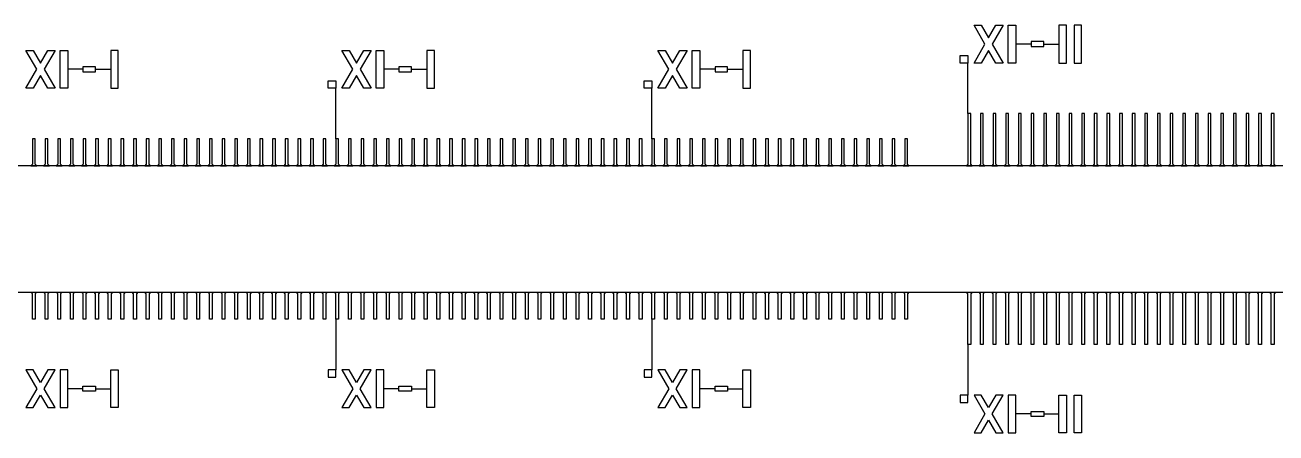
# Model space of a CAD drawing. Extents: x 135699 to 160699, y 112501 to 137501.
# Drawn here: x 148326.7 to 148821.5, y 119095.7 to 119256.9 of the extents above; entities that cross this region are included whole.
import ezdxf

# ---------------------------------------------------------------- set-up
doc = ezdxf.new("R2010")
doc.units = 13
doc.layers.add('1.1', color=7, linetype='Continuous', true_color=0xa852ff)
doc.layers.add('Write', color=7, linetype='Continuous', true_color=0x839eaa)
doc.layers.add('Main', color=140, linetype='Continuous')

msp = doc.modelspace()

# ---------------------------------------------------------------- linework, layer by layer
for p, q in [((148724.65, 119249.41), (148718.65, 119249.41)), ((148729.65, 119249.41), (148735.65, 119249.41)), ((148699.68, 119221.91), (148699.68, 119241.91)), ((148349.65, 119239.41), (148343.65, 119239.41)), ((148354.65, 119239.41), (148360.65, 119239.41)), ((148474.65, 119239.41), (148468.65, 119239.41)), ((148479.65, 119239.41), (148485.65, 119239.41)), ((148599.65, 119239.41), (148593.65, 119239.41)), ((148604.65, 119239.41), (148610.65, 119239.41)), ((148449.68, 119211.91), (148449.68, 119231.91)), ((148574.68, 119211.91), (148574.68, 119231.91)), ((148449.68, 119140.71), (148449.68, 119120.71)), ((148574.68, 119140.71), (148574.68, 119120.71)), ((148699.68, 119130.71), (148699.68, 119110.71)), ((148349.65, 119113.21), (148343.65, 119113.21)), ((148354.65, 119113.21), (148360.65, 119113.21)), ((148474.65, 119113.21), (148468.65, 119113.21)), ((148479.65, 119113.21), (148485.65, 119113.21)), ((148599.65, 119113.21), (148593.65, 119113.21)), ((148604.65, 119113.21), (148610.65, 119113.21)), ((148724.65, 119103.21), (148718.65, 119103.21)), ((148729.65, 119103.21), (148735.65, 119103.21))]:
    msp.add_line(p, q)
at = {"layer": '1.1'}
for points in [[(148701.38, 119201.31), (148700.78, 119201.91), (148700.78, 119221.91), (148699.68, 119221.91), (148699.68, 119201.91), (148699.08, 119201.31)], [(148706.38, 119201.31), (148705.78, 119201.91), (148705.78, 119221.91), (148704.68, 119221.91), (148704.68, 119201.91), (148704.08, 119201.31)], [(148711.38, 119201.31), (148710.78, 119201.91), (148710.78, 119221.91), (148709.68, 119221.91), (148709.68, 119201.91), (148709.08, 119201.31)], [(148716.38, 119201.31), (148715.78, 119201.91), (148715.78, 119221.91), (148714.68, 119221.91), (148714.68, 119201.91), (148714.08, 119201.31)], [(148721.38, 119201.31), (148720.78, 119201.91), (148720.78, 119221.91), (148719.68, 119221.91), (148719.68, 119201.91), (148719.08, 119201.31)], [(148726.38, 119201.31), (148725.78, 119201.91), (148725.78, 119221.91), (148724.68, 119221.91), (148724.68, 119201.91), (148724.08, 119201.31)], [(148731.38, 119201.31), (148730.78, 119201.91), (148730.78, 119221.91), (148729.68, 119221.91), (148729.68, 119201.91), (148729.08, 119201.31)], [(148736.38, 119201.31), (148735.78, 119201.91), (148735.78, 119221.91), (148734.68, 119221.91), (148734.68, 119201.91), (148734.08, 119201.31)], [(148741.38, 119201.31), (148740.78, 119201.91), (148740.78, 119221.91), (148739.68, 119221.91), (148739.68, 119201.91), (148739.08, 119201.31)], [(148746.38, 119201.31), (148745.78, 119201.91), (148745.78, 119221.91), (148744.68, 119221.91), (148744.68, 119201.91), (148744.08, 119201.31)], [(148751.38, 119201.31), (148750.78, 119201.91), (148750.78, 119221.91), (148749.68, 119221.91), (148749.68, 119201.91), (148749.08, 119201.31)], [(148756.38, 119201.31), (148755.78, 119201.91), (148755.78, 119221.91), (148754.68, 119221.91), (148754.68, 119201.91), (148754.08, 119201.31)], [(148761.38, 119201.31), (148760.78, 119201.91), (148760.78, 119221.91), (148759.68, 119221.91), (148759.68, 119201.91), (148759.08, 119201.31)], [(148766.38, 119201.31), (148765.78, 119201.91), (148765.78, 119221.91), (148764.68, 119221.91), (148764.68, 119201.91), (148764.08, 119201.31)], [(148771.38, 119201.31), (148770.78, 119201.91), (148770.78, 119221.91), (148769.68, 119221.91), (148769.68, 119201.91), (148769.08, 119201.31)], [(148776.38, 119201.31), (148775.78, 119201.91), (148775.78, 119221.91), (148774.68, 119221.91), (148774.68, 119201.91), (148774.08, 119201.31)], [(148781.38, 119201.31), (148780.78, 119201.91), (148780.78, 119221.91), (148779.68, 119221.91), (148779.68, 119201.91), (148779.08, 119201.31)], [(148786.38, 119201.31), (148785.78, 119201.91), (148785.78, 119221.91), (148784.68, 119221.91), (148784.68, 119201.91), (148784.08, 119201.31)], [(148791.38, 119201.31), (148790.78, 119201.91), (148790.78, 119221.91), (148789.68, 119221.91), (148789.68, 119201.91), (148789.08, 119201.31)], [(148796.38, 119201.31), (148795.78, 119201.91), (148795.78, 119221.91), (148794.68, 119221.91), (148794.68, 119201.91), (148794.08, 119201.31)], [(148801.38, 119201.31), (148800.78, 119201.91), (148800.78, 119221.91), (148799.68, 119221.91), (148799.68, 119201.91), (148799.08, 119201.31)], [(148806.38, 119201.31), (148805.78, 119201.91), (148805.78, 119221.91), (148804.68, 119221.91), (148804.68, 119201.91), (148804.08, 119201.31)], [(148811.38, 119201.31), (148810.78, 119201.91), (148810.78, 119221.91), (148809.68, 119221.91), (148809.68, 119201.91), (148809.08, 119201.31)], [(148816.38, 119201.31), (148815.78, 119201.91), (148815.78, 119221.91), (148814.68, 119221.91), (148814.68, 119201.91), (148814.08, 119201.31)], [(148821.38, 119201.31), (148820.78, 119201.91), (148820.78, 119221.91), (148819.68, 119221.91), (148819.68, 119201.91), (148819.08, 119201.31)], [(148331.38, 119201.31), (148330.78, 119201.91), (148330.78, 119211.91), (148329.68, 119211.91), (148329.68, 119201.91), (148329.08, 119201.31)], [(148336.38, 119201.31), (148335.78, 119201.91), (148335.78, 119211.91), (148334.68, 119211.91), (148334.68, 119201.91), (148334.08, 119201.31)], [(148341.38, 119201.31), (148340.78, 119201.91), (148340.78, 119211.91), (148339.68, 119211.91), (148339.68, 119201.91), (148339.08, 119201.31)], [(148346.38, 119201.31), (148345.78, 119201.91), (148345.78, 119211.91), (148344.68, 119211.91), (148344.68, 119201.91), (148344.08, 119201.31)], [(148351.38, 119201.31), (148350.78, 119201.91), (148350.78, 119211.91), (148349.68, 119211.91), (148349.68, 119201.91), (148349.08, 119201.31)], [(148356.38, 119201.31), (148355.78, 119201.91), (148355.78, 119211.91), (148354.68, 119211.91), (148354.68, 119201.91), (148354.08, 119201.31)], [(148361.38, 119201.31), (148360.78, 119201.91), (148360.78, 119211.91), (148359.68, 119211.91), (148359.68, 119201.91), (148359.08, 119201.31)], [(148366.38, 119201.31), (148365.78, 119201.91), (148365.78, 119211.91), (148364.68, 119211.91), (148364.68, 119201.91), (148364.08, 119201.31)], [(148371.38, 119201.31), (148370.78, 119201.91), (148370.78, 119211.91), (148369.68, 119211.91), (148369.68, 119201.91), (148369.08, 119201.31)], [(148376.38, 119201.31), (148375.78, 119201.91), (148375.78, 119211.91), (148374.68, 119211.91), (148374.68, 119201.91), (148374.08, 119201.31)], [(148381.38, 119201.31), (148380.78, 119201.91), (148380.78, 119211.91), (148379.68, 119211.91), (148379.68, 119201.91), (148379.08, 119201.31)], [(148386.38, 119201.31), (148385.78, 119201.91), (148385.78, 119211.91), (148384.68, 119211.91), (148384.68, 119201.91), (148384.08, 119201.31)], [(148391.38, 119201.31), (148390.78, 119201.91), (148390.78, 119211.91), (148389.68, 119211.91), (148389.68, 119201.91), (148389.08, 119201.31)], [(148396.38, 119201.31), (148395.78, 119201.91), (148395.78, 119211.91), (148394.68, 119211.91), (148394.68, 119201.91), (148394.08, 119201.31)], [(148401.38, 119201.31), (148400.78, 119201.91), (148400.78, 119211.91), (148399.68, 119211.91), (148399.68, 119201.91), (148399.08, 119201.31)], [(148406.38, 119201.31), (148405.78, 119201.91), (148405.78, 119211.91), (148404.68, 119211.91), (148404.68, 119201.91), (148404.08, 119201.31)], [(148411.38, 119201.31), (148410.78, 119201.91), (148410.78, 119211.91), (148409.68, 119211.91), (148409.68, 119201.91), (148409.08, 119201.31)], [(148416.38, 119201.31), (148415.78, 119201.91), (148415.78, 119211.91), (148414.68, 119211.91), (148414.68, 119201.91), (148414.08, 119201.31)], [(148421.38, 119201.31), (148420.78, 119201.91), (148420.78, 119211.91), (148419.68, 119211.91), (148419.68, 119201.91), (148419.08, 119201.31)], [(148426.38, 119201.31), (148425.78, 119201.91), (148425.78, 119211.91), (148424.68, 119211.91), (148424.68, 119201.91), (148424.08, 119201.31)], [(148431.38, 119201.31), (148430.78, 119201.91), (148430.78, 119211.91), (148429.68, 119211.91), (148429.68, 119201.91), (148429.08, 119201.31)], [(148436.38, 119201.31), (148435.78, 119201.91), (148435.78, 119211.91), (148434.68, 119211.91), (148434.68, 119201.91), (148434.08, 119201.31)], [(148441.38, 119201.31), (148440.78, 119201.91), (148440.78, 119211.91), (148439.68, 119211.91), (148439.68, 119201.91), (148439.08, 119201.31)], [(148446.38, 119201.31), (148445.78, 119201.91), (148445.78, 119211.91), (148444.68, 119211.91), (148444.68, 119201.91), (148444.08, 119201.31)], [(148451.38, 119201.31), (148450.78, 119201.91), (148450.78, 119211.91), (148449.68, 119211.91), (148449.68, 119201.91), (148449.08, 119201.31)], [(148456.38, 119201.31), (148455.78, 119201.91), (148455.78, 119211.91), (148454.68, 119211.91), (148454.68, 119201.91), (148454.08, 119201.31)], [(148461.38, 119201.31), (148460.78, 119201.91), (148460.78, 119211.91), (148459.68, 119211.91), (148459.68, 119201.91), (148459.08, 119201.31)], [(148466.38, 119201.31), (148465.78, 119201.91), (148465.78, 119211.91), (148464.68, 119211.91), (148464.68, 119201.91), (148464.08, 119201.31)], [(148471.38, 119201.31), (148470.78, 119201.91), (148470.78, 119211.91), (148469.68, 119211.91), (148469.68, 119201.91), (148469.08, 119201.31)], [(148476.38, 119201.31), (148475.78, 119201.91), (148475.78, 119211.91), (148474.68, 119211.91), (148474.68, 119201.91), (148474.08, 119201.31)], [(148481.38, 119201.31), (148480.78, 119201.91), (148480.78, 119211.91), (148479.68, 119211.91), (148479.68, 119201.91), (148479.08, 119201.31)], [(148486.38, 119201.31), (148485.78, 119201.91), (148485.78, 119211.91), (148484.68, 119211.91), (148484.68, 119201.91), (148484.08, 119201.31)], [(148491.38, 119201.31), (148490.78, 119201.91), (148490.78, 119211.91), (148489.68, 119211.91), (148489.68, 119201.91), (148489.08, 119201.31)], [(148496.38, 119201.31), (148495.78, 119201.91), (148495.78, 119211.91), (148494.68, 119211.91), (148494.68, 119201.91), (148494.08, 119201.31)], [(148501.38, 119201.31), (148500.78, 119201.91), (148500.78, 119211.91), (148499.68, 119211.91), (148499.68, 119201.91), (148499.08, 119201.31)], [(148506.38, 119201.31), (148505.78, 119201.91), (148505.78, 119211.91), (148504.68, 119211.91), (148504.68, 119201.91), (148504.08, 119201.31)], [(148511.38, 119201.31), (148510.78, 119201.91), (148510.78, 119211.91), (148509.68, 119211.91), (148509.68, 119201.91), (148509.08, 119201.31)], [(148516.38, 119201.31), (148515.78, 119201.91), (148515.78, 119211.91), (148514.68, 119211.91), (148514.68, 119201.91), (148514.08, 119201.31)], [(148521.38, 119201.31), (148520.78, 119201.91), (148520.78, 119211.91), (148519.68, 119211.91), (148519.68, 119201.91), (148519.08, 119201.31)], [(148526.38, 119201.31), (148525.78, 119201.91), (148525.78, 119211.91), (148524.68, 119211.91), (148524.68, 119201.91), (148524.08, 119201.31)], [(148531.38, 119201.31), (148530.78, 119201.91), (148530.78, 119211.91), (148529.68, 119211.91), (148529.68, 119201.91), (148529.08, 119201.31)], [(148536.38, 119201.31), (148535.78, 119201.91), (148535.78, 119211.91), (148534.68, 119211.91), (148534.68, 119201.91), (148534.08, 119201.31)], [(148541.38, 119201.31), (148540.78, 119201.91), (148540.78, 119211.91), (148539.68, 119211.91), (148539.68, 119201.91), (148539.08, 119201.31)], [(148546.38, 119201.31), (148545.78, 119201.91), (148545.78, 119211.91), (148544.68, 119211.91), (148544.68, 119201.91), (148544.08, 119201.31)], [(148551.38, 119201.31), (148550.78, 119201.91), (148550.78, 119211.91), (148549.68, 119211.91), (148549.68, 119201.91), (148549.08, 119201.31)], [(148556.38, 119201.31), (148555.78, 119201.91), (148555.78, 119211.91), (148554.68, 119211.91), (148554.68, 119201.91), (148554.08, 119201.31)], [(148561.38, 119201.31), (148560.78, 119201.91), (148560.78, 119211.91), (148559.68, 119211.91), (148559.68, 119201.91), (148559.08, 119201.31)], [(148566.38, 119201.31), (148565.78, 119201.91), (148565.78, 119211.91), (148564.68, 119211.91), (148564.68, 119201.91), (148564.08, 119201.31)], [(148571.38, 119201.31), (148570.78, 119201.91), (148570.78, 119211.91), (148569.68, 119211.91), (148569.68, 119201.91), (148569.08, 119201.31)], [(148576.38, 119201.31), (148575.78, 119201.91), (148575.78, 119211.91), (148574.68, 119211.91), (148574.68, 119201.91), (148574.08, 119201.31)], [(148581.38, 119201.31), (148580.78, 119201.91), (148580.78, 119211.91), (148579.68, 119211.91), (148579.68, 119201.91), (148579.08, 119201.31)], [(148586.38, 119201.31), (148585.78, 119201.91), (148585.78, 119211.91), (148584.68, 119211.91), (148584.68, 119201.91), (148584.08, 119201.31)], [(148591.38, 119201.31), (148590.78, 119201.91), (148590.78, 119211.91), (148589.68, 119211.91), (148589.68, 119201.91), (148589.08, 119201.31)], [(148596.38, 119201.31), (148595.78, 119201.91), (148595.78, 119211.91), (148594.68, 119211.91), (148594.68, 119201.91), (148594.08, 119201.31)], [(148601.38, 119201.31), (148600.78, 119201.91), (148600.78, 119211.91), (148599.68, 119211.91), (148599.68, 119201.91), (148599.08, 119201.31)], [(148606.38, 119201.31), (148605.78, 119201.91), (148605.78, 119211.91), (148604.68, 119211.91), (148604.68, 119201.91), (148604.08, 119201.31)], [(148611.38, 119201.31), (148610.78, 119201.91), (148610.78, 119211.91), (148609.68, 119211.91), (148609.68, 119201.91), (148609.08, 119201.31)], [(148616.38, 119201.31), (148615.78, 119201.91), (148615.78, 119211.91), (148614.68, 119211.91), (148614.68, 119201.91), (148614.08, 119201.31)], [(148621.38, 119201.31), (148620.78, 119201.91), (148620.78, 119211.91), (148619.68, 119211.91), (148619.68, 119201.91), (148619.08, 119201.31)], [(148626.38, 119201.31), (148625.78, 119201.91), (148625.78, 119211.91), (148624.68, 119211.91), (148624.68, 119201.91), (148624.08, 119201.31)], [(148631.38, 119201.31), (148630.78, 119201.91), (148630.78, 119211.91), (148629.68, 119211.91), (148629.68, 119201.91), (148629.08, 119201.31)], [(148636.38, 119201.31), (148635.78, 119201.91), (148635.78, 119211.91), (148634.68, 119211.91), (148634.68, 119201.91), (148634.08, 119201.31)], [(148641.38, 119201.31), (148640.78, 119201.91), (148640.78, 119211.91), (148639.68, 119211.91), (148639.68, 119201.91), (148639.08, 119201.31)], [(148646.38, 119201.31), (148645.78, 119201.91), (148645.78, 119211.91), (148644.68, 119211.91), (148644.68, 119201.91), (148644.08, 119201.31)], [(148651.38, 119201.31), (148650.78, 119201.91), (148650.78, 119211.91), (148649.68, 119211.91), (148649.68, 119201.91), (148649.08, 119201.31)], [(148656.38, 119201.31), (148655.78, 119201.91), (148655.78, 119211.91), (148654.68, 119211.91), (148654.68, 119201.91), (148654.08, 119201.31)], [(148661.38, 119201.31), (148660.78, 119201.91), (148660.78, 119211.91), (148659.68, 119211.91), (148659.68, 119201.91), (148659.08, 119201.31)], [(148666.38, 119201.31), (148665.78, 119201.91), (148665.78, 119211.91), (148664.68, 119211.91), (148664.68, 119201.91), (148664.08, 119201.31)], [(148671.38, 119201.31), (148670.78, 119201.91), (148670.78, 119211.91), (148669.68, 119211.91), (148669.68, 119201.91), (148669.08, 119201.31)], [(148676.38, 119201.31), (148675.78, 119201.91), (148675.78, 119211.91), (148674.68, 119211.91), (148674.68, 119201.91), (148674.08, 119201.31)], [(148331.38, 119151.31), (148330.78, 119150.71), (148330.78, 119140.71), (148329.68, 119140.71), (148329.68, 119150.71), (148329.08, 119151.31)], [(148336.38, 119151.31), (148335.78, 119150.71), (148335.78, 119140.71), (148334.68, 119140.71), (148334.68, 119150.71), (148334.08, 119151.31)], [(148341.38, 119151.31), (148340.78, 119150.71), (148340.78, 119140.71), (148339.68, 119140.71), (148339.68, 119150.71), (148339.08, 119151.31)], [(148346.38, 119151.31), (148345.78, 119150.71), (148345.78, 119140.71), (148344.68, 119140.71), (148344.68, 119150.71), (148344.08, 119151.31)], [(148351.38, 119151.31), (148350.78, 119150.71), (148350.78, 119140.71), (148349.68, 119140.71), (148349.68, 119150.71), (148349.08, 119151.31)], [(148356.38, 119151.31), (148355.78, 119150.71), (148355.78, 119140.71), (148354.68, 119140.71), (148354.68, 119150.71), (148354.08, 119151.31)], [(148361.38, 119151.31), (148360.78, 119150.71), (148360.78, 119140.71), (148359.68, 119140.71), (148359.68, 119150.71), (148359.08, 119151.31)], [(148366.38, 119151.31), (148365.78, 119150.71), (148365.78, 119140.71), (148364.68, 119140.71), (148364.68, 119150.71), (148364.08, 119151.31)], [(148371.38, 119151.31), (148370.78, 119150.71), (148370.78, 119140.71), (148369.68, 119140.71), (148369.68, 119150.71), (148369.08, 119151.31)], [(148376.38, 119151.31), (148375.78, 119150.71), (148375.78, 119140.71), (148374.68, 119140.71), (148374.68, 119150.71), (148374.08, 119151.31)], [(148381.38, 119151.31), (148380.78, 119150.71), (148380.78, 119140.71), (148379.68, 119140.71), (148379.68, 119150.71), (148379.08, 119151.31)], [(148386.38, 119151.31), (148385.78, 119150.71), (148385.78, 119140.71), (148384.68, 119140.71), (148384.68, 119150.71), (148384.08, 119151.31)], [(148391.38, 119151.31), (148390.78, 119150.71), (148390.78, 119140.71), (148389.68, 119140.71), (148389.68, 119150.71), (148389.08, 119151.31)], [(148396.38, 119151.31), (148395.78, 119150.71), (148395.78, 119140.71), (148394.68, 119140.71), (148394.68, 119150.71), (148394.08, 119151.31)], [(148401.38, 119151.31), (148400.78, 119150.71), (148400.78, 119140.71), (148399.68, 119140.71), (148399.68, 119150.71), (148399.08, 119151.31)], [(148406.38, 119151.31), (148405.78, 119150.71), (148405.78, 119140.71), (148404.68, 119140.71), (148404.68, 119150.71), (148404.08, 119151.31)], [(148411.38, 119151.31), (148410.78, 119150.71), (148410.78, 119140.71), (148409.68, 119140.71), (148409.68, 119150.71), (148409.08, 119151.31)], [(148416.38, 119151.31), (148415.78, 119150.71), (148415.78, 119140.71), (148414.68, 119140.71), (148414.68, 119150.71), (148414.08, 119151.31)], [(148421.38, 119151.31), (148420.78, 119150.71), (148420.78, 119140.71), (148419.68, 119140.71), (148419.68, 119150.71), (148419.08, 119151.31)], [(148426.38, 119151.31), (148425.78, 119150.71), (148425.78, 119140.71), (148424.68, 119140.71), (148424.68, 119150.71), (148424.08, 119151.31)], [(148431.38, 119151.31), (148430.78, 119150.71), (148430.78, 119140.71), (148429.68, 119140.71), (148429.68, 119150.71), (148429.08, 119151.31)], [(148436.38, 119151.31), (148435.78, 119150.71), (148435.78, 119140.71), (148434.68, 119140.71), (148434.68, 119150.71), (148434.08, 119151.31)], [(148441.38, 119151.31), (148440.78, 119150.71), (148440.78, 119140.71), (148439.68, 119140.71), (148439.68, 119150.71), (148439.08, 119151.31)], [(148446.38, 119151.31), (148445.78, 119150.71), (148445.78, 119140.71), (148444.68, 119140.71), (148444.68, 119150.71), (148444.08, 119151.31)], [(148451.38, 119151.31), (148450.78, 119150.71), (148450.78, 119140.71), (148449.68, 119140.71), (148449.68, 119150.71), (148449.08, 119151.31)], [(148456.38, 119151.31), (148455.78, 119150.71), (148455.78, 119140.71), (148454.68, 119140.71), (148454.68, 119150.71), (148454.08, 119151.31)], [(148461.38, 119151.31), (148460.78, 119150.71), (148460.78, 119140.71), (148459.68, 119140.71), (148459.68, 119150.71), (148459.08, 119151.31)], [(148466.38, 119151.31), (148465.78, 119150.71), (148465.78, 119140.71), (148464.68, 119140.71), (148464.68, 119150.71), (148464.08, 119151.31)], [(148471.38, 119151.31), (148470.78, 119150.71), (148470.78, 119140.71), (148469.68, 119140.71), (148469.68, 119150.71), (148469.08, 119151.31)], [(148476.38, 119151.31), (148475.78, 119150.71), (148475.78, 119140.71), (148474.68, 119140.71), (148474.68, 119150.71), (148474.08, 119151.31)], [(148481.38, 119151.31), (148480.78, 119150.71), (148480.78, 119140.71), (148479.68, 119140.71), (148479.68, 119150.71), (148479.08, 119151.31)], [(148486.38, 119151.31), (148485.78, 119150.71), (148485.78, 119140.71), (148484.68, 119140.71), (148484.68, 119150.71), (148484.08, 119151.31)], [(148491.38, 119151.31), (148490.78, 119150.71), (148490.78, 119140.71), (148489.68, 119140.71), (148489.68, 119150.71), (148489.08, 119151.31)], [(148496.38, 119151.31), (148495.78, 119150.71), (148495.78, 119140.71), (148494.68, 119140.71), (148494.68, 119150.71), (148494.08, 119151.31)], [(148501.38, 119151.31), (148500.78, 119150.71), (148500.78, 119140.71), (148499.68, 119140.71), (148499.68, 119150.71), (148499.08, 119151.31)], [(148506.38, 119151.31), (148505.78, 119150.71), (148505.78, 119140.71), (148504.68, 119140.71), (148504.68, 119150.71), (148504.08, 119151.31)], [(148511.38, 119151.31), (148510.78, 119150.71), (148510.78, 119140.71), (148509.68, 119140.71), (148509.68, 119150.71), (148509.08, 119151.31)], [(148516.38, 119151.31), (148515.78, 119150.71), (148515.78, 119140.71), (148514.68, 119140.71), (148514.68, 119150.71), (148514.08, 119151.31)], [(148521.38, 119151.31), (148520.78, 119150.71), (148520.78, 119140.71), (148519.68, 119140.71), (148519.68, 119150.71), (148519.08, 119151.31)], [(148526.38, 119151.31), (148525.78, 119150.71), (148525.78, 119140.71), (148524.68, 119140.71), (148524.68, 119150.71), (148524.08, 119151.31)], [(148531.38, 119151.31), (148530.78, 119150.71), (148530.78, 119140.71), (148529.68, 119140.71), (148529.68, 119150.71), (148529.08, 119151.31)], [(148536.38, 119151.31), (148535.78, 119150.71), (148535.78, 119140.71), (148534.68, 119140.71), (148534.68, 119150.71), (148534.08, 119151.31)], [(148541.38, 119151.31), (148540.78, 119150.71), (148540.78, 119140.71), (148539.68, 119140.71), (148539.68, 119150.71), (148539.08, 119151.31)], [(148546.38, 119151.31), (148545.78, 119150.71), (148545.78, 119140.71), (148544.68, 119140.71), (148544.68, 119150.71), (148544.08, 119151.31)], [(148551.38, 119151.31), (148550.78, 119150.71), (148550.78, 119140.71), (148549.68, 119140.71), (148549.68, 119150.71), (148549.08, 119151.31)], [(148556.38, 119151.31), (148555.78, 119150.71), (148555.78, 119140.71), (148554.68, 119140.71), (148554.68, 119150.71), (148554.08, 119151.31)], [(148561.38, 119151.31), (148560.78, 119150.71), (148560.78, 119140.71), (148559.68, 119140.71), (148559.68, 119150.71), (148559.08, 119151.31)], [(148566.38, 119151.31), (148565.78, 119150.71), (148565.78, 119140.71), (148564.68, 119140.71), (148564.68, 119150.71), (148564.08, 119151.31)], [(148571.38, 119151.31), (148570.78, 119150.71), (148570.78, 119140.71), (148569.68, 119140.71), (148569.68, 119150.71), (148569.08, 119151.31)], [(148576.38, 119151.31), (148575.78, 119150.71), (148575.78, 119140.71), (148574.68, 119140.71), (148574.68, 119150.71), (148574.08, 119151.31)], [(148581.38, 119151.31), (148580.78, 119150.71), (148580.78, 119140.71), (148579.68, 119140.71), (148579.68, 119150.71), (148579.08, 119151.31)], [(148586.38, 119151.31), (148585.78, 119150.71), (148585.78, 119140.71), (148584.68, 119140.71), (148584.68, 119150.71), (148584.08, 119151.31)], [(148591.38, 119151.31), (148590.78, 119150.71), (148590.78, 119140.71), (148589.68, 119140.71), (148589.68, 119150.71), (148589.08, 119151.31)], [(148596.38, 119151.31), (148595.78, 119150.71), (148595.78, 119140.71), (148594.68, 119140.71), (148594.68, 119150.71), (148594.08, 119151.31)], [(148601.38, 119151.31), (148600.78, 119150.71), (148600.78, 119140.71), (148599.68, 119140.71), (148599.68, 119150.71), (148599.08, 119151.31)], [(148606.38, 119151.31), (148605.78, 119150.71), (148605.78, 119140.71), (148604.68, 119140.71), (148604.68, 119150.71), (148604.08, 119151.31)], [(148611.38, 119151.31), (148610.78, 119150.71), (148610.78, 119140.71), (148609.68, 119140.71), (148609.68, 119150.71), (148609.08, 119151.31)], [(148616.38, 119151.31), (148615.78, 119150.71), (148615.78, 119140.71), (148614.68, 119140.71), (148614.68, 119150.71), (148614.08, 119151.31)], [(148621.38, 119151.31), (148620.78, 119150.71), (148620.78, 119140.71), (148619.68, 119140.71), (148619.68, 119150.71), (148619.08, 119151.31)], [(148626.38, 119151.31), (148625.78, 119150.71), (148625.78, 119140.71), (148624.68, 119140.71), (148624.68, 119150.71), (148624.08, 119151.31)], [(148631.38, 119151.31), (148630.78, 119150.71), (148630.78, 119140.71), (148629.68, 119140.71), (148629.68, 119150.71), (148629.08, 119151.31)], [(148636.38, 119151.31), (148635.78, 119150.71), (148635.78, 119140.71), (148634.68, 119140.71), (148634.68, 119150.71), (148634.08, 119151.31)], [(148641.38, 119151.31), (148640.78, 119150.71), (148640.78, 119140.71), (148639.68, 119140.71), (148639.68, 119150.71), (148639.08, 119151.31)], [(148646.38, 119151.31), (148645.78, 119150.71), (148645.78, 119140.71), (148644.68, 119140.71), (148644.68, 119150.71), (148644.08, 119151.31)], [(148651.38, 119151.31), (148650.78, 119150.71), (148650.78, 119140.71), (148649.68, 119140.71), (148649.68, 119150.71), (148649.08, 119151.31)], [(148656.38, 119151.31), (148655.78, 119150.71), (148655.78, 119140.71), (148654.68, 119140.71), (148654.68, 119150.71), (148654.08, 119151.31)], [(148661.38, 119151.31), (148660.78, 119150.71), (148660.78, 119140.71), (148659.68, 119140.71), (148659.68, 119150.71), (148659.08, 119151.31)], [(148666.38, 119151.31), (148665.78, 119150.71), (148665.78, 119140.71), (148664.68, 119140.71), (148664.68, 119150.71), (148664.08, 119151.31)], [(148671.38, 119151.31), (148670.78, 119150.71), (148670.78, 119140.71), (148669.68, 119140.71), (148669.68, 119150.71), (148669.08, 119151.31)], [(148676.38, 119151.31), (148675.78, 119150.71), (148675.78, 119140.71), (148674.68, 119140.71), (148674.68, 119150.71), (148674.08, 119151.31)], [(148701.38, 119151.31), (148700.78, 119150.71), (148700.78, 119130.71), (148699.68, 119130.71), (148699.68, 119150.71), (148699.08, 119151.31)], [(148706.38, 119151.31), (148705.78, 119150.71), (148705.78, 119130.71), (148704.68, 119130.71), (148704.68, 119150.71), (148704.08, 119151.31)], [(148711.38, 119151.31), (148710.78, 119150.71), (148710.78, 119130.71), (148709.68, 119130.71), (148709.68, 119150.71), (148709.08, 119151.31)], [(148716.38, 119151.31), (148715.78, 119150.71), (148715.78, 119130.71), (148714.68, 119130.71), (148714.68, 119150.71), (148714.08, 119151.31)], [(148721.38, 119151.31), (148720.78, 119150.71), (148720.78, 119130.71), (148719.68, 119130.71), (148719.68, 119150.71), (148719.08, 119151.31)], [(148726.38, 119151.31), (148725.78, 119150.71), (148725.78, 119130.71), (148724.68, 119130.71), (148724.68, 119150.71), (148724.08, 119151.31)], [(148731.38, 119151.31), (148730.78, 119150.71), (148730.78, 119130.71), (148729.68, 119130.71), (148729.68, 119150.71), (148729.08, 119151.31)], [(148736.38, 119151.31), (148735.78, 119150.71), (148735.78, 119130.71), (148734.68, 119130.71), (148734.68, 119150.71), (148734.08, 119151.31)], [(148741.38, 119151.31), (148740.78, 119150.71), (148740.78, 119130.71), (148739.68, 119130.71), (148739.68, 119150.71), (148739.08, 119151.31)], [(148746.38, 119151.31), (148745.78, 119150.71), (148745.78, 119130.71), (148744.68, 119130.71), (148744.68, 119150.71), (148744.08, 119151.31)], [(148751.38, 119151.31), (148750.78, 119150.71), (148750.78, 119130.71), (148749.68, 119130.71), (148749.68, 119150.71), (148749.08, 119151.31)], [(148756.38, 119151.31), (148755.78, 119150.71), (148755.78, 119130.71), (148754.68, 119130.71), (148754.68, 119150.71), (148754.08, 119151.31)], [(148761.38, 119151.31), (148760.78, 119150.71), (148760.78, 119130.71), (148759.68, 119130.71), (148759.68, 119150.71), (148759.08, 119151.31)], [(148766.38, 119151.31), (148765.78, 119150.71), (148765.78, 119130.71), (148764.68, 119130.71), (148764.68, 119150.71), (148764.08, 119151.31)], [(148771.38, 119151.31), (148770.78, 119150.71), (148770.78, 119130.71), (148769.68, 119130.71), (148769.68, 119150.71), (148769.08, 119151.31)], [(148776.38, 119151.31), (148775.78, 119150.71), (148775.78, 119130.71), (148774.68, 119130.71), (148774.68, 119150.71), (148774.08, 119151.31)], [(148781.38, 119151.31), (148780.78, 119150.71), (148780.78, 119130.71), (148779.68, 119130.71), (148779.68, 119150.71), (148779.08, 119151.31)], [(148786.38, 119151.31), (148785.78, 119150.71), (148785.78, 119130.71), (148784.68, 119130.71), (148784.68, 119150.71), (148784.08, 119151.31)], [(148791.38, 119151.31), (148790.78, 119150.71), (148790.78, 119130.71), (148789.68, 119130.71), (148789.68, 119150.71), (148789.08, 119151.31)], [(148796.38, 119151.31), (148795.78, 119150.71), (148795.78, 119130.71), (148794.68, 119130.71), (148794.68, 119150.71), (148794.08, 119151.31)], [(148801.38, 119151.31), (148800.78, 119150.71), (148800.78, 119130.71), (148799.68, 119130.71), (148799.68, 119150.71), (148799.08, 119151.31)], [(148806.38, 119151.31), (148805.78, 119150.71), (148805.78, 119130.71), (148804.68, 119130.71), (148804.68, 119150.71), (148804.08, 119151.31)], [(148811.38, 119151.31), (148810.78, 119150.71), (148810.78, 119130.71), (148809.68, 119130.71), (148809.68, 119150.71), (148809.08, 119151.31)], [(148816.38, 119151.31), (148815.78, 119150.71), (148815.78, 119130.71), (148814.68, 119130.71), (148814.68, 119150.71), (148814.08, 119151.31)], [(148821.38, 119151.31), (148820.78, 119150.71), (148820.78, 119130.71), (148819.68, 119130.71), (148819.68, 119150.71), (148819.08, 119151.31)]]:
    msp.add_lwpolyline(points, close=True, dxfattribs=at)
at = {"layer": 'Main'}
msp.add_lwpolyline([(150549.08, 119201.31), (145849.08, 119201.31), (145849.08, 119151.31), (150549.08, 119151.31)], close=True, dxfattribs=at)
at = {"layer": 'Write'}
for points in [[(148710.76, 119241.91), (148707.87, 119246.91), (148704.99, 119241.91), (148702.1, 119241.91), (148706.43, 119249.41), (148702.1, 119256.91), (148704.99, 119256.91), (148707.87, 119251.91), (148710.76, 119256.91), (148713.65, 119256.91), (148709.32, 119249.41), (148713.65, 119241.91)], [(148715.65, 119241.91), (148715.65, 119256.91), (148718.65, 119256.91), (148718.65, 119241.91)], [(148738.65, 119241.91), (148738.65, 119256.91), (148735.65, 119256.91), (148735.65, 119241.91)], [(148744.65, 119241.91), (148744.65, 119256.91), (148741.65, 119256.91), (148741.65, 119241.91)], [(148729.65, 119248.41), (148729.65, 119250.41), (148724.65, 119250.41), (148724.65, 119248.41)], [(148335.76, 119231.91), (148332.87, 119236.91), (148329.99, 119231.91), (148327.1, 119231.91), (148331.43, 119239.41), (148327.1, 119246.91), (148329.99, 119246.91), (148332.87, 119241.91), (148335.76, 119246.91), (148338.65, 119246.91), (148334.32, 119239.41), (148338.65, 119231.91)], [(148340.65, 119231.91), (148340.65, 119246.91), (148343.65, 119246.91), (148343.65, 119231.91)], [(148363.65, 119231.91), (148363.65, 119246.91), (148360.65, 119246.91), (148360.65, 119231.91)], [(148460.76, 119231.91), (148457.87, 119236.91), (148454.99, 119231.91), (148452.1, 119231.91), (148456.43, 119239.41), (148452.1, 119246.91), (148454.99, 119246.91), (148457.87, 119241.91), (148460.76, 119246.91), (148463.65, 119246.91), (148459.32, 119239.41), (148463.65, 119231.91)], [(148465.65, 119231.91), (148465.65, 119246.91), (148468.65, 119246.91), (148468.65, 119231.91)], [(148488.65, 119231.91), (148488.65, 119246.91), (148485.65, 119246.91), (148485.65, 119231.91)], [(148585.76, 119231.91), (148582.87, 119236.91), (148579.99, 119231.91), (148577.1, 119231.91), (148581.43, 119239.41), (148577.1, 119246.91), (148579.99, 119246.91), (148582.87, 119241.91), (148585.76, 119246.91), (148588.65, 119246.91), (148584.32, 119239.41), (148588.65, 119231.91)], [(148590.65, 119231.91), (148590.65, 119246.91), (148593.65, 119246.91), (148593.65, 119231.91)], [(148613.65, 119231.91), (148613.65, 119246.91), (148610.65, 119246.91), (148610.65, 119231.91)], [(148696.68, 119241.91), (148696.68, 119244.91), (148699.68, 119244.91), (148699.68, 119241.91)], [(148354.65, 119238.41), (148354.65, 119240.41), (148349.65, 119240.41), (148349.65, 119238.41)], [(148479.65, 119238.41), (148479.65, 119240.41), (148474.65, 119240.41), (148474.65, 119238.41)], [(148604.65, 119238.41), (148604.65, 119240.41), (148599.65, 119240.41), (148599.65, 119238.41)], [(148446.68, 119231.91), (148446.68, 119234.91), (148449.68, 119234.91), (148449.68, 119231.91)], [(148571.68, 119231.91), (148571.68, 119234.91), (148574.68, 119234.91), (148574.68, 119231.91)], [(148335.76, 119120.71), (148332.87, 119115.71), (148329.99, 119120.71), (148327.1, 119120.71), (148331.43, 119113.21), (148327.1, 119105.71), (148329.99, 119105.71), (148332.87, 119110.71), (148335.76, 119105.71), (148338.65, 119105.71), (148334.32, 119113.21), (148338.65, 119120.71)], [(148340.65, 119120.71), (148340.65, 119105.71), (148343.65, 119105.71), (148343.65, 119120.71)], [(148363.65, 119120.71), (148363.65, 119105.71), (148360.65, 119105.71), (148360.65, 119120.71)], [(148446.68, 119120.71), (148446.68, 119117.71), (148449.68, 119117.71), (148449.68, 119120.71)], [(148460.76, 119120.71), (148457.87, 119115.71), (148454.99, 119120.71), (148452.1, 119120.71), (148456.43, 119113.21), (148452.1, 119105.71), (148454.99, 119105.71), (148457.87, 119110.71), (148460.76, 119105.71), (148463.65, 119105.71), (148459.32, 119113.21), (148463.65, 119120.71)], [(148465.65, 119120.71), (148465.65, 119105.71), (148468.65, 119105.71), (148468.65, 119120.71)], [(148488.65, 119120.71), (148488.65, 119105.71), (148485.65, 119105.71), (148485.65, 119120.71)], [(148571.68, 119120.71), (148571.68, 119117.71), (148574.68, 119117.71), (148574.68, 119120.71)], [(148585.76, 119120.71), (148582.87, 119115.71), (148579.99, 119120.71), (148577.1, 119120.71), (148581.43, 119113.21), (148577.1, 119105.71), (148579.99, 119105.71), (148582.87, 119110.71), (148585.76, 119105.71), (148588.65, 119105.71), (148584.32, 119113.21), (148588.65, 119120.71)], [(148590.65, 119120.71), (148590.65, 119105.71), (148593.65, 119105.71), (148593.65, 119120.71)], [(148613.65, 119120.71), (148613.65, 119105.71), (148610.65, 119105.71), (148610.65, 119120.71)], [(148354.65, 119114.21), (148354.65, 119112.21), (148349.65, 119112.21), (148349.65, 119114.21)], [(148479.65, 119114.21), (148479.65, 119112.21), (148474.65, 119112.21), (148474.65, 119114.21)], [(148604.65, 119114.21), (148604.65, 119112.21), (148599.65, 119112.21), (148599.65, 119114.21)], [(148696.68, 119110.71), (148696.68, 119107.71), (148699.68, 119107.71), (148699.68, 119110.71)], [(148710.76, 119110.71), (148707.87, 119105.71), (148704.99, 119110.71), (148702.1, 119110.71), (148706.43, 119103.21), (148702.1, 119095.71), (148704.99, 119095.71), (148707.87, 119100.71), (148710.76, 119095.71), (148713.65, 119095.71), (148709.32, 119103.21), (148713.65, 119110.71)], [(148715.65, 119110.71), (148715.65, 119095.71), (148718.65, 119095.71), (148718.65, 119110.71)], [(148738.65, 119110.71), (148738.65, 119095.71), (148735.65, 119095.71), (148735.65, 119110.71)], [(148744.65, 119110.71), (148744.65, 119095.71), (148741.65, 119095.71), (148741.65, 119110.71)], [(148729.65, 119104.21), (148729.65, 119102.21), (148724.65, 119102.21), (148724.65, 119104.21)]]:
    msp.add_lwpolyline(points, close=True, dxfattribs=at)

doc.saveas('drawing.dxf')
